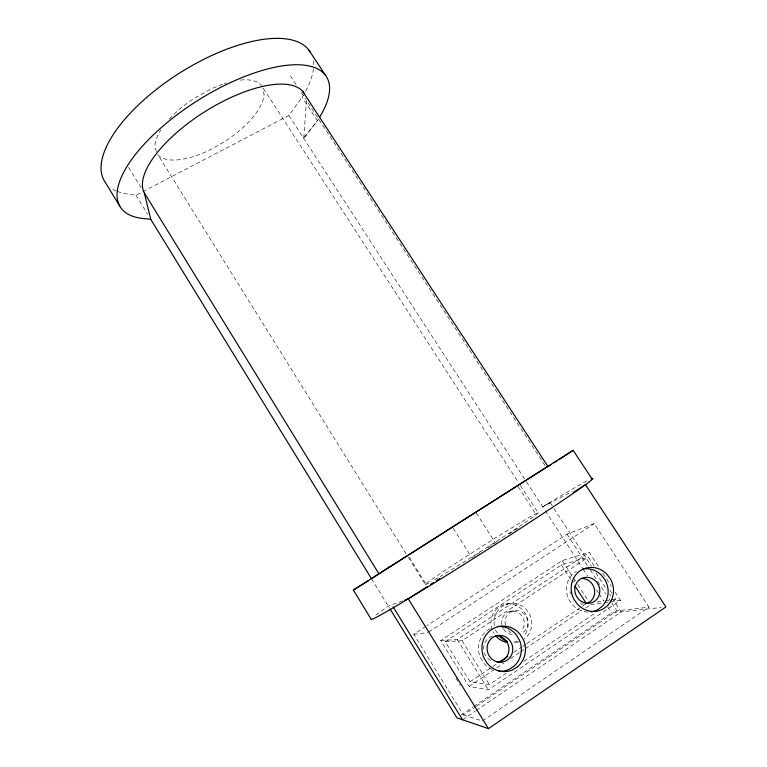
<?xml version="1.0" encoding="UTF-8"?>
<svg xmlns="http://www.w3.org/2000/svg" width="767" height="767" viewBox="0 0 767 767"><rect width="100%" height="100%" fill="white"/><g stroke="black" fill="none" stroke-linecap="round" stroke-linejoin="round"><path stroke-width="0.58" stroke-dasharray="3.83 2.88" d="M117.293 191.367A121.416 51.571 -32.3 0 0 130.217 194.358L135.97 195.24L288.843 115.472L302.131 97.246A121.416 51.571 -32.3 0 0 303.464 95.089M303.828 137.724L317.404 120.62A121.943 48.58 -32.3 0 0 318.775 118.511M482.395 720.98L648.987 607.157L594.252 523.612L567.034 534.148L426.807 625.738M460.938 715.189L472.836 707.126M473.824 706.455L611.567 612.977L661.212 607.464M425.81 626.39L413.787 634.242L463.498 714.997L475.367 706.944M476.355 706.273L616.879 610.868L648.987 607.157M462.549 719.791L475.367 711.076M476.345 710.405L621.232 611.903L613.427 599.899M594.233 566.161L588.375 557.149L561.444 564.982L445.176 641.653L470.046 681.786L489.404 684.605L506.182 673.253M523.947 661.25L595.997 612.545M613.763 600.532L615.738 599.2L614.434 597.196M598.337 566.324L589.219 552.326L562.249 560.543L440.699 640.598L469.116 686.494L488.406 689.763L620.493 600.331L614.626 591.328M470.046 681.786L491.915 667.079M492.913 666.408L496.882 663.733M513.785 652.372L521.742 647.022M522.739 646.351L525.721 644.347M526.708 643.676L581.396 606.918M582.383 606.246L586.362 603.571M469.116 686.494L503.718 663.196M510.64 658.537L519.537 652.544M520.525 651.883L524.484 649.218M525.472 648.556L581.827 610.609M585.787 607.943L589.737 605.278M445.176 641.653L462.089 640.723L588.375 557.149M440.699 640.598L457.199 639.563L589.219 552.326M428.791 631.96L594.252 523.612M471.801 557.897L479.854 552.71M487.898 547.523L498.962 540.39M509.02 533.909L520.084 526.785M543.017 506.661L549.345 502.788A131.406 3.538 -32.4 0 1 588.759 479.969M549.345 502.788L542.71 506.824L572.029 491.618M520.323 485.358L538.07 512.778L535.299 513.995A66.969 1.793 -32.4 0 0 481.523 546.698L467.717 555.529A66.969 1.793 -32.4 0 0 425.234 584.444L408.006 556.756M402.656 600.887L388.332 606.112A131.406 3.538 -32.4 0 0 373.884 616.572M505.482 604.291L508.818 603.639M509.921 611.424L513.382 610.858M596.937 601.999L603.993 600.944M605.163 600.772L609.861 600.072M611.04 599.899L615.738 599.2M590.724 604.617L603.322 602.804M604.463 602.641L609.046 601.98M610.187 601.817L620.493 600.331M425.234 584.444L426.327 584.31A66.969 1.793 -32.4 0 0 431.342 581.654M413.787 634.242L427.794 632.612M463.498 714.997L481.283 720.625M503.641 629.045L505.089 631.011A11.841 11.246 70.6 0 0 513.142 634.625M497.419 633.187L496.268 631.452A19.731 18.744 70.6 0 1 495.444 629.563M493.076 631.73L494.207 633.446M290.386 75.808L296.81 85.636M301.306 92.51L305.803 99.394M545.011 465.502L306.445 100.372L303.77 138.491L317.404 120.62L302.131 97.246M602.9 573.332L611.376 586.333M609.87 590.187L611.826 593.188M550.322 502.874L591.309 565.893M595.863 572.891L606.918 589.9M609.525 593.898L610.829 595.901M567.034 534.148L587.752 566.027M590.341 570.015L605.872 593.926M609.113 598.912L611.05 601.894M611.702 602.891L616.879 610.868M288.843 115.472L525.529 480.334M526.498 481.839L544.656 509.825M545.308 510.832L582.335 567.916M582.987 568.913L587.532 575.921M596.63 589.948L598.576 592.949M599.228 593.955L603.773 600.964M607.675 606.975L611.567 612.977M263.417 88.483L518.387 482.376M518.204 486.796L535.692 513.823M562.249 560.543L572.604 576.573M573.256 577.57L575.192 580.581M577.781 584.588L588.788 601.606M561.444 564.982L571.032 579.823M476.345 513.085L494.983 542.327M453.268 528.242L469.711 554.253M462.089 640.723L489.404 684.605M409.329 557.273L426.174 584.329M406.127 553.736L157.925 154.79A62.395 26.394 -32.3 0 0 211.088 149.325L224.424 141.722A62.395 26.394 -32.3 0 0 264.059 94.629L262.947 88.502M457.199 639.563L488.406 689.763M456.039 678.325L460.43 685.43M128.626 167.417L141.166 187.781M135.97 195.24L147.695 214.329M371.535 578.769L389.578 608.145M156.458 151.521L155.068 148.415A62.395 26.394 -32.3 0 1 160.802 129.939M538.07 512.778A66.969 1.793 -32.4 0 1 497.208 540.898L481.724 550.811A66.969 1.793 -32.4 0 1 440.066 576.583M437.842 577.906A66.969 1.793 -32.4 0 1 432.128 581.213M492.27 629.86A19.453 18.494 70.9 0 1 499.624 606.62A19.453 18.494 70.9 0 1 523.18 610.57L525.98 614.76A19.453 18.494 70.9 0 1 523.602 636.437M517.418 641.087A19.453 18.494 70.9 0 1 513.727 642.286M169.248 119.086A62.395 26.394 -32.3 0 1 194.55 98.176L209.449 89.797A62.395 26.394 -32.3 0 1 223.274 84.073M224.3 83.728A62.395 26.394 -32.3 0 1 226.668 82.98M240.416 80.084A62.395 26.394 -32.3 0 1 261.518 85.549M313.252 60.861A121.416 51.571 -32.3 0 1 313.463 67.554M313.377 68.675A121.416 51.571 -32.3 0 1 304.106 94.005M116.287 190.935A121.416 51.571 -32.3 0 1 110.285 187.464M490.659 660.56A13.288 12.617 74.6 0 1 484.265 652.727M483.632 649.313A13.288 12.617 74.6 0 1 492.241 636.198M583.438 604.06A12.972 12.176 63.9 0 1 580.207 603.734M570.456 593.869A12.972 12.176 63.9 0 1 570.102 591.645M572.997 582.46A12.972 12.176 63.9 0 1 575.384 580.351M492.241 669.572A22.492 21.351 74.3 0 1 483.229 662.458L480.305 657.367A22.492 21.351 74.3 0 1 490.257 628.604M510.889 632.67A12.004 11.4 70.3 0 1 508.483 630.723M505.443 625.297A12.004 11.4 70.3 0 1 510.621 611.999A12.004 11.4 70.3 0 1 524.465 614.156L526.325 616.658A12.004 11.4 70.3 0 1 522.385 632.88M503.257 628.528A11.841 11.246 70.6 0 1 502.088 625.661M501.867 624.654A11.841 11.246 70.6 0 1 507.629 612.306A11.841 11.246 70.6 0 1 520.86 614.674L522.691 617.138A11.841 11.246 70.6 0 1 521.109 631.308M519.106 641.653A19.731 18.744 70.6 0 1 513.267 642.525M494.379 625.565A19.731 18.744 70.6 0 1 504.609 605.048A19.731 18.744 70.6 0 1 526.756 609.995L529.604 614.252A19.731 18.744 70.6 0 1 524.331 638.93M587.838 612.066A21.955 20.584 63.6 0 1 572.872 605.278L569.45 600.666A21.955 20.584 63.6 0 1 576.477 571.271"/><path stroke-width="1.15" d="M592.22 479.26L573.122 450.315L564.838 455.838M591.079 478.886A131.406 3.538 -32.4 0 1 545.145 512.212A131.406 3.538 -32.4 0 1 426.164 587.953L401.266 603.035A131.406 3.538 -32.4 0 1 371.075 619.065L353.376 590.072L573.122 450.315M390.202 609.161L456.979 717.883L488.474 728.65L665.919 606.937L585.461 484.648L573.4 492.424M388.533 567.321L389.885 566.449M498.876 662.4L507.821 656.379M379.799 573.227L547.878 466.413L302.629 91.283M553.995 462.817L556.947 460.909M558.922 459.644L563.85 456.47M404.823 600.101L408.255 598.845L427.545 586.41M430.565 584.464L433.585 582.527M436.605 580.581L439.616 578.634M548.079 466.604L551.032 464.716M368.697 580.552L353.376 590.072M304.518 93.957A94.178 37.43 -32.3 0 0 206.707 110.525A94.178 37.43 -32.3 0 0 144.301 192.872L378.908 573.821L371.535 578.769L150.783 219.352L145.126 218.672A121.943 48.58 -32.3 0 1 141.953 146.679A121.943 48.58 -32.3 0 1 280.645 66.154A121.943 48.58 -32.3 0 1 319.436 117.456M309.024 50.315L325.553 75.377M574.866 585.758L586.362 603.571M408.255 598.845L488.474 728.65M393.116 606.86L462.549 719.791M119.873 206.294L104.235 180.676A121.416 51.571 -32.3 0 1 181.29 71.964A121.416 51.571 -32.3 0 1 310.271 52.185M144.301 192.872L150.783 219.352M506.929 642.362A19.453 18.494 70.9 0 1 495.885 635.968M495.482 635.622A13.288 12.617 74.6 0 1 508.924 648.345A13.288 12.617 74.6 0 1 497.112 662.074M581.376 578.433A12.972 12.176 63.9 0 1 594.32 588.605A12.972 12.176 63.9 0 1 587.58 603.14M498.828 671.221A22.492 21.351 74.3 0 0 508.713 669.553L513.487 666.6A22.492 21.351 74.3 0 0 519.47 640.234L516.536 635.191A22.492 21.351 74.3 0 0 497.706 626.524M507.409 641.461A19.731 18.744 70.6 0 1 499.116 635.747M591.108 611.884A21.955 20.584 63.6 0 0 598.231 609.42L602.459 606.064A21.955 20.584 63.6 0 0 605.058 579.986L601.644 575.432A21.955 20.584 63.6 0 0 582.498 569.037M607.78 605.345L603.485 608.749A22.31 20.891 63.3 0 1 577.733 604.54L574.253 599.861A22.31 20.891 63.3 0 1 579.037 571.588A22.31 20.891 63.3 0 1 606.908 574.243L610.388 578.864A22.31 20.891 63.3 0 1 607.78 605.345M517.495 666.839L512.644 669.84A22.857 21.687 74 0 1 486.757 662.63L483.785 657.453A22.857 21.687 74 0 1 492.309 629.093A22.857 21.687 74 0 1 520.563 634.932L523.545 640.052A22.857 21.687 74 0 1 517.495 666.839M488.397 642.545A13.499 12.809 74.3 0 0 500.793 662.237A13.499 12.809 74.3 0 0 510.63 641.634A13.499 12.809 74.3 0 0 488.397 642.545M574.982 587.388A13.173 12.349 63.6 0 0 591.578 602.766A13.173 12.349 63.6 0 0 595.365 580.801A13.173 12.349 63.6 0 0 574.982 587.388"/></g></svg>
